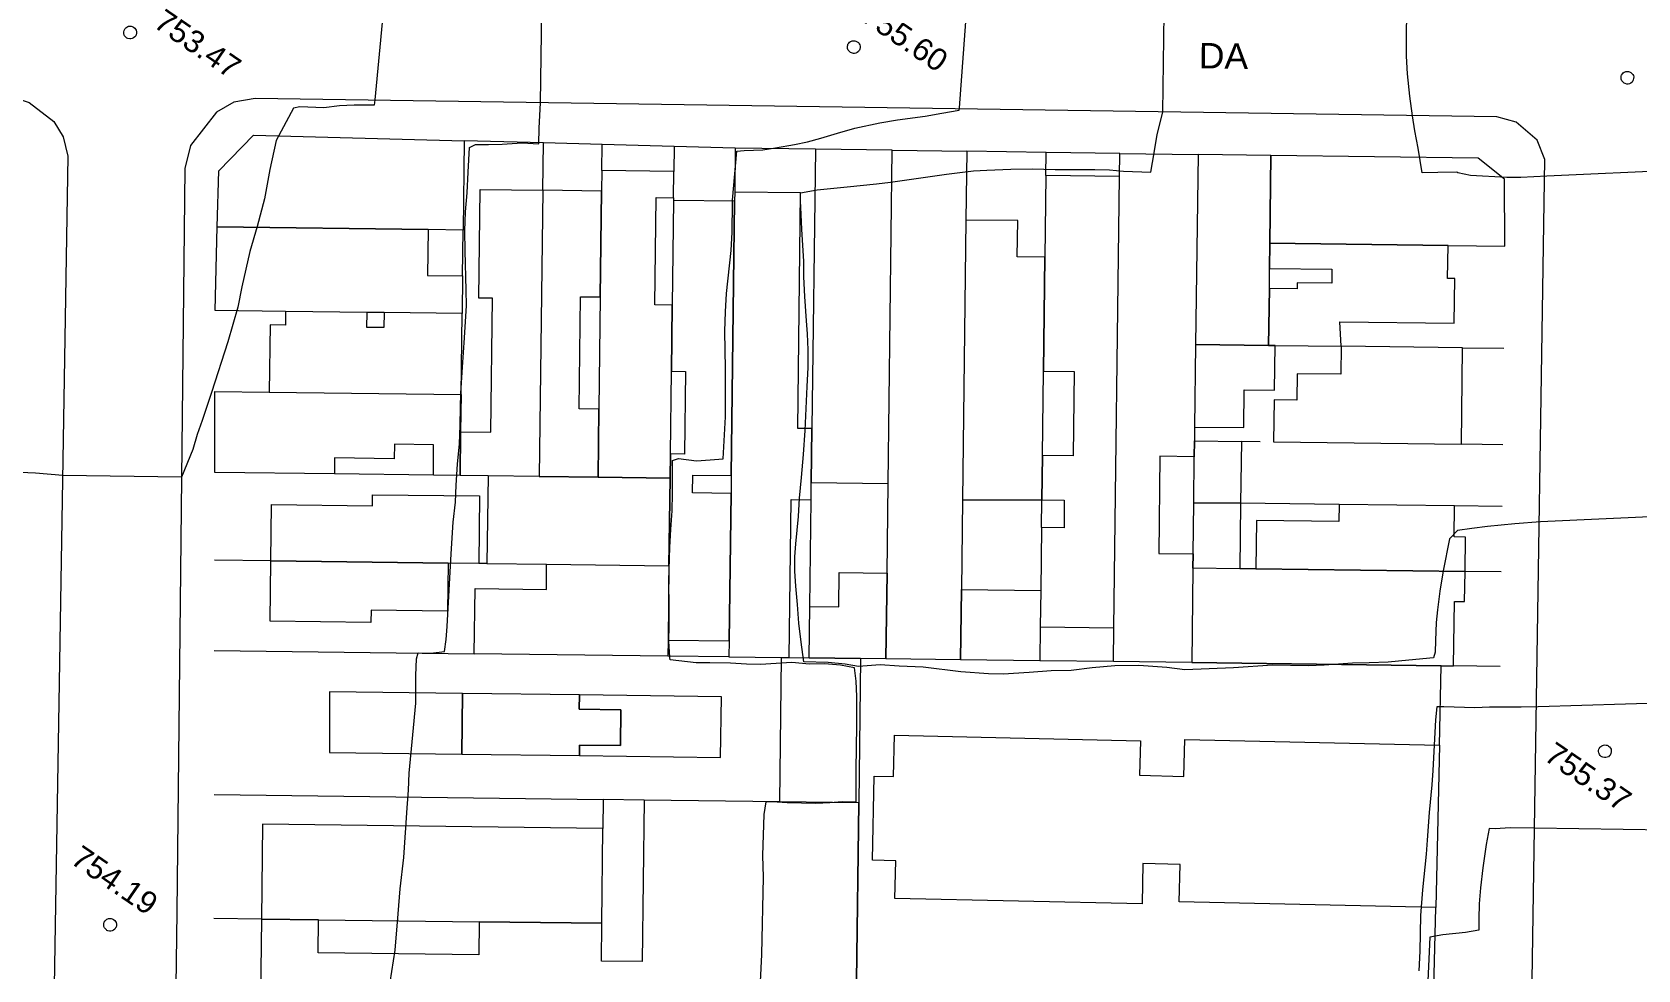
# Model space of a CAD drawing. Header units: metres. Extents: x 322294 to 7190115, y 7390841 to 10157759.
# Drawn here: x 323814.8 to 323940.9, y 7393610.8 to 7393684.5 of the extents above; entities that cross this region are included whole.
import ezdxf
from ezdxf.enums import TextEntityAlignment as Align

# ---------------------------------------------------------------- set-up
doc = ezdxf.new("R2010")
doc.units = ezdxf.units.M
doc.layers.get('0').update_dxf_attribs({"lineweight": 18})
for name, color, linetype, lineweight in [('100_SIST_VIARIO_MEIO_FIO', 1, 'Continuous', 18), ('160_P_SIMP_ASF_TOP', 7, 'Continuous', 18), ('206_MURO_E_MURO_ARRIMO', 7, 'Continuous', 18), ('214_PROJ_BEIRAL_EDIF', 10, 'Continuous', 18), ('600_CURVA_MESTRA', 14, 'Continuous', 18), ('604_CURVA_INTERM', 7, 'Continuous', 18), ('606_PTO_COTADO', 7, 'Continuous', 18), ('608_PTO_COTADO_INTERVIA', 1, 'Continuous', 18)]:
    doc.layers.add(name, color=color, linetype=linetype, lineweight=lineweight)
doc.styles.add('Style-Arial', font='arial.ttf', dxfattribs={"height": 1.75})

# ---------------------------------------------------------------- blocks, each defined once
blk = doc.blocks.new('SP09')
at = {"color": 0, "linetype": 'Continuous'}
blk.add_lwpolyline([(-0.03, -0.51), (-0.14, -0.49), (-0.24, -0.46), (-0.31, -0.42), (-0.35, -0.39), (-0.42, -0.31), (-0.47, -0.24), (-0.51, -0.15), (-0.52, -0.09), (-0.52, 0.03), (-0.51, 0.11), (-0.48, 0.2), (-0.44, 0.27), (-0.4, 0.33), (-0.32, 0.39), (-0.23, 0.44), (-0.15, 0.48), (-0.1, 0.48), (-0.03, 0.48), (0.08, 0.48), (0.19, 0.44), (0.27, 0.4), (0.35, 0.32), (0.41, 0.23), (0.46, 0.11), (0.48, 0.03), (0.48, -0.03), (0.47, -0.08), (0.44, -0.21), (0.38, -0.3), (0.31, -0.38), (0.23, -0.44), (0.1, -0.49), (0.02, -0.51)], close=True, dxfattribs=at)
blk = doc.blocks.new('SP10')
at = {"color": 0, "linetype": 'Continuous'}
blk.add_lwpolyline([(-0.03, -0.51), (-0.14, -0.49), (-0.24, -0.46), (-0.31, -0.42), (-0.35, -0.39), (-0.42, -0.31), (-0.47, -0.24), (-0.51, -0.15), (-0.52, -0.09), (-0.52, 0.03), (-0.51, 0.11), (-0.48, 0.2), (-0.44, 0.27), (-0.4, 0.33), (-0.32, 0.39), (-0.23, 0.44), (-0.15, 0.48), (-0.1, 0.48), (-0.03, 0.48), (0.08, 0.48), (0.19, 0.44), (0.27, 0.4), (0.35, 0.32), (0.41, 0.23), (0.46, 0.11), (0.48, 0.03), (0.48, -0.03), (0.47, -0.08), (0.44, -0.21), (0.38, -0.3), (0.31, -0.38), (0.23, -0.44), (0.1, -0.49), (0.02, -0.51)], close=True, dxfattribs=at)

msp = doc.modelspace()

# ---------------------------------------------------------------- linework, layer by layer
at = {"layer": '100_SIST_VIARIO_MEIO_FIO'}
msp.add_lwpolyline([(323814.503, 7393486.094), (323814.272, 7393478.676), (323813.266, 7393475.902), (323811.73, 7393474.417), (323810.037, 7393473.714), (323717.84, 7393474.507), (323711.518, 7393474.609), (323708.275, 7393478.081), (323706.904, 7393518.817), (323706.725, 7393547.455), (323703.961, 7393677.601), (323704.617, 7393679.146), (323707.65, 7393680.853), (323709.296, 7393681.276), (323796.963, 7393679.866), (323812.382, 7393679.714), (323814.535, 7393678.986), (323816.455, 7393677.487), (323817.21, 7393676.281), (323817.574, 7393674.769), (323814.87, 7393510.927)], close=True, dxfattribs=at)
msp.add_lwpolyline([(323931.209, 7393490.49), (323931.987, 7393569.289), (323933.633, 7393674.5), (323933.02, 7393676.011), (323931.361, 7393677.428), (323929.851, 7393677.844), (323832.274, 7393679.29), (323830.614, 7393679.009), (323829.236, 7393678.219), (323827.214, 7393675.605), (323826.76, 7393673.794), (323826.124, 7393615.368), (323824.97, 7393529.994)], dxfattribs=at)
at = {"layer": '206_MURO_E_MURO_ARRIMO'}
for p, q in [((323854.929, 7393675.798), (323848.712, 7393675.963)), ((323859.548, 7393675.675), (323854.929, 7393675.798)), ((323865.21, 7393675.524), (323859.548, 7393675.675)), ((323870.01, 7393675.397), (323865.21, 7393675.524)), ((323876.305, 7393675.311), (323870.01, 7393675.397)), ((323894.434, 7393675.063), (323888.197, 7393675.148)), ((323900.224, 7393674.984), (323894.434, 7393675.063))]:
    msp.add_line(p, q, dxfattribs=at)
for points in [[(323854.883, 7393672.077), (323854.929, 7393675.798)], [(323859.523, 7393673.634), (323859.548, 7393675.675)], [(323865.21, 7393675.524), (323865.186, 7393673.569)], [(323870.01, 7393675.397), (323869.967, 7393671.943)], [(323894.411, 7393673.232), (323894.434, 7393675.063)], [(323865.16, 7393671.492), (323865.157, 7393671.275)], [(323848.579, 7393665.363), (323848.624, 7393668.954)], [(323927.159, 7393659.7), (323930.396, 7393659.661)], [(323911.251, 7393652.314), (323909.781, 7393652.333)], [(323930.311, 7393652.079), (323927.072, 7393652.119)], [(323846.284, 7393649.691), (323838.505, 7393649.788)], [(323875.865, 7393639.38), (323875.968, 7393647.758)], [(323894.071, 7393645.569), (323894.098, 7393647.76)], [(323917.45, 7393647.386), (323909.719, 7393647.482)], [(323930.257, 7393647.228), (323926.514, 7393647.274)], [(323833.523, 7393642.949), (323829.091, 7393643.003)], [(323850.493, 7393642.741), (323849.852, 7393642.749)], [(323930.2, 7393642.081), (323927.348, 7393642.116)], [(323829.075, 7393635.908), (323849.5, 7393635.655)], [(323869.515, 7393635.407), (323864.711, 7393635.467)], [(323930.117, 7393634.657), (323926.45, 7393634.702)], [(323829.05, 7393624.581), (323859.637, 7393624.2)], [(323859.637, 7393624.2), (323859.61, 7393621.925)], [(323862.859, 7393624.16), (323859.637, 7393624.2)], [(323832.774, 7393614.807), (323829.029, 7393614.853)]]:
    msp.add_lwpolyline(points, dxfattribs=at)
at = {"layer": '214_PROJ_BEIRAL_EDIF'}
for points in [[(323845.87, 7393668.989), (323829.307, 7393669.198), (323829.418, 7393673.621), (323832.15, 7393676.404), (323848.712, 7393675.963), (323848.624, 7393668.954)], [(323876.036, 7393653.352), (323875.984, 7393649.106), (323882.022, 7393649.031), (323882.348, 7393675.228), (323876.305, 7393675.311)], [(323881.934, 7393641.987), (323882.022, 7393649.031), (323882.348, 7393675.228), (323888.197, 7393675.148), (323888.13, 7393669.744), (323887.86, 7393647.754), (323887.773, 7393640.696), (323887.705, 7393635.182), (323881.85, 7393635.254)], [(323905.979, 7393643.509), (323905.965, 7393642.378), (323905.873, 7393634.957), (323899.73, 7393635.033), (323899.763, 7393637.695), (323900.202, 7393673.16), (323900.224, 7393674.984), (323906.37, 7393674.9), (323906.184, 7393659.955), (323906.103, 7393653.474), (323906.089, 7393652.378), (323906.074, 7393651.138), (323903.372, 7393651.173), (323903.279, 7393643.539)], [(323911.973, 7393664.373), (323911.992, 7393665.946), (323912.017, 7393667.912), (323912.102, 7393674.821), (323906.37, 7393674.9), (323906.184, 7393659.955), (323911.917, 7393659.885)], [(323926.018, 7393667.739), (323930.486, 7393667.684), (323930.454, 7393672.958), (323928.378, 7393674.599), (323912.102, 7393674.821), (323912.017, 7393667.912)], [(323859.292, 7393654.875), (323859.227, 7393649.531), (323864.886, 7393649.461), (323864.909, 7393651.355), (323864.99, 7393657.866), (323865.055, 7393663.064), (323863.696, 7393663.084), (323863.799, 7393671.512), (323865.16, 7393671.492), (323865.186, 7393673.569), (323859.523, 7393673.634), (323859.503, 7393672.02), (323859.401, 7393663.7)], [(323894.071, 7393645.569), (323894.01, 7393640.621), (323893.975, 7393637.768), (323899.763, 7393637.695), (323900.202, 7393673.16), (323894.411, 7393673.232), (323894.332, 7393666.815), (323894.222, 7393657.86), (323896.649, 7393657.831), (323896.561, 7393651.212), (323894.141, 7393651.243), (323894.098, 7393647.76), (323895.864, 7393647.737), (323895.841, 7393645.546)], [(323848.383, 7393649.665), (323848.426, 7393653.107), (323850.796, 7393653.074), (323850.926, 7393663.593), (323849.853, 7393663.601), (323849.958, 7393672.138), (323854.883, 7393672.077), (323854.604, 7393649.588), (323850.582, 7393649.638)], [(323859.292, 7393654.875), (323857.743, 7393654.895), (323857.846, 7393663.712), (323859.401, 7393663.7), (323859.503, 7393672.02), (323854.883, 7393672.077), (323854.604, 7393649.588), (323859.227, 7393649.531)], [(323875.968, 7393647.758), (323875.984, 7393649.106), (323876.036, 7393653.352), (323874.917, 7393653.367), (323875.146, 7393671.881), (323869.967, 7393671.943), (323869.958, 7393671.216), (323869.691, 7393649.651), (323869.674, 7393648.253), (323869.53, 7393636.666), (323869.515, 7393635.407), (323873.652, 7393635.356), (323874.243, 7393635.349), (323874.393, 7393647.773)], [(323864.909, 7393651.355), (323864.886, 7393649.461), (323864.8, 7393642.566), (323864.727, 7393636.726), (323869.53, 7393636.666), (323869.674, 7393648.253), (323866.65, 7393648.292), (323866.668, 7393649.698), (323869.691, 7393649.651), (323869.958, 7393671.216), (323865.157, 7393671.275), (323865.055, 7393663.064), (323864.99, 7393657.866), (323866.097, 7393657.849), (323866.01, 7393651.338)], [(323894.098, 7393647.76), (323894.141, 7393651.243), (323894.222, 7393657.86), (323894.332, 7393666.815), (323892.169, 7393666.843), (323892.198, 7393669.697), (323888.13, 7393669.744), (323887.86, 7393647.754)], [(323829.307, 7393669.198), (323845.87, 7393668.989), (323845.821, 7393665.395), (323848.579, 7393665.363), (323848.542, 7393662.392), (323842.419, 7393662.467), (323841.085, 7393662.483), (323834.676, 7393662.562), (323829.142, 7393662.629)], [(323911.973, 7393664.373), (323911.917, 7393659.885), (323912.422, 7393659.879), (323917.614, 7393659.816), (323917.514, 7393661.739), (323926.505, 7393661.625), (323926.547, 7393665.136), (323925.984, 7393665.146), (323926.018, 7393667.739), (323912.017, 7393667.912), (323911.992, 7393665.946), (323916.891, 7393665.888), (323916.873, 7393664.784), (323914.156, 7393664.817), (323914.15, 7393664.348)], [(323833.393, 7393656.214), (323848.463, 7393656.028), (323848.542, 7393662.392), (323842.419, 7393662.467), (323842.401, 7393661.29), (323841.067, 7393661.307), (323841.085, 7393662.483), (323834.676, 7393662.562), (323834.667, 7393661.487), (323833.45, 7393661.498)], [(323906.103, 7393653.474), (323909.964, 7393653.432), (323910, 7393656.402), (323912.379, 7393656.371), (323912.422, 7393659.879), (323911.917, 7393659.885), (323906.184, 7393659.955)], [(323912.305, 7393652.301), (323927.072, 7393652.119), (323927.159, 7393659.7), (323917.614, 7393659.816), (323917.583, 7393657.63), (323914.152, 7393657.666), (323914.122, 7393655.589), (323912.347, 7393655.617)], [(323838.505, 7393649.788), (323829.106, 7393649.904), (323829.123, 7393656.267), (323833.393, 7393656.214), (323848.463, 7393656.028), (323848.426, 7393653.107), (323848.383, 7393649.665), (323846.284, 7393649.691), (323846.306, 7393652.078), (323843.22, 7393652.121), (323843.202, 7393650.981), (323838.515, 7393651.042)], [(323906.029, 7393647.528), (323906.074, 7393651.138), (323906.089, 7393652.378), (323909.781, 7393652.333), (323909.719, 7393647.482)], [(323855.188, 7393642.684), (323864.8, 7393642.566), (323864.886, 7393649.461), (323859.227, 7393649.531), (323854.604, 7393649.588), (323850.582, 7393649.638), (323850.493, 7393642.741)], [(323849.852, 7393642.749), (323847.445, 7393642.779), (323833.523, 7393642.949), (323833.578, 7393647.394), (323841.496, 7393647.289), (323841.507, 7393648.154), (323849.913, 7393648.054)], [(323905.965, 7393642.378), (323905.979, 7393643.509), (323906.029, 7393647.528), (323909.719, 7393647.482), (323909.654, 7393642.332)], [(323910.902, 7393642.317), (323927.348, 7393642.116), (323927.383, 7393644.813), (323926.487, 7393644.833), (323926.514, 7393647.274), (323917.45, 7393647.386), (323917.433, 7393646.057), (323910.952, 7393646.135)], [(323833.523, 7393642.949), (323847.445, 7393642.779), (323847.399, 7393639.011), (323841.387, 7393639.083), (323841.374, 7393638.11), (323833.465, 7393638.209)], [(323864.711, 7393635.467), (323849.5, 7393635.655), (323849.566, 7393640.775), (323855.168, 7393640.705), (323855.188, 7393642.684), (323864.8, 7393642.566), (323864.727, 7393636.726)], [(323881.934, 7393641.987), (323881.85, 7393635.254), (323879.859, 7393635.279), (323875.816, 7393635.329), (323875.865, 7393639.38), (323878.15, 7393639.354), (323878.182, 7393642.035)], [(323927.348, 7393642.116), (323910.902, 7393642.317), (323909.654, 7393642.332), (323905.965, 7393642.378), (323905.873, 7393634.957), (323925.477, 7393634.714), (323926.45, 7393634.702), (323926.51, 7393639.774), (323927.317, 7393639.766)], [(323893.975, 7393637.768), (323893.942, 7393635.105), (323887.705, 7393635.182), (323887.773, 7393640.696), (323894.01, 7393640.621)], [(323874.243, 7393635.349), (323875.816, 7393635.329), (323879.859, 7393635.279), (323879.718, 7393623.95), (323873.514, 7393624.027), (323873.652, 7393635.356)], [(323848.519, 7393627.765), (323848.58, 7393632.529), (323838.133, 7393632.657), (323838.132, 7393627.894)], [(323857.77, 7393627.651), (323857.781, 7393628.475), (323860.981, 7393628.439), (323861.009, 7393631.257), (323857.751, 7393631.296), (323857.765, 7393632.417), (323848.58, 7393632.529), (323848.519, 7393627.765)], [(323857.77, 7393627.651), (323868.858, 7393627.513), (323868.925, 7393632.281), (323857.765, 7393632.417), (323857.751, 7393631.296), (323861.009, 7393631.257), (323860.981, 7393628.439), (323857.781, 7393628.475)], [(323925.341, 7393628.464), (323925.053, 7393615.7), (323904.9, 7393616.155), (323904.968, 7393619.102), (323902.043, 7393619.168), (323901.974, 7393615.99), (323882.55, 7393616.43), (323882.619, 7393619.378), (323880.783, 7393619.423), (323880.93, 7393626.04), (323882.441, 7393625.998), (323882.516, 7393629.256), (323901.841, 7393628.812), (323901.778, 7393626.103), (323905.26, 7393626.019), (323905.323, 7393628.922)], [(323832.622, 7393602.668), (323840.798, 7393602.567), (323879.446, 7393602.088), (323879.544, 7393609.951), (323879.718, 7393623.95), (323873.514, 7393624.027), (323862.859, 7393624.16), (323862.703, 7393611.461), (323859.489, 7393611.494), (323859.522, 7393614.478), (323849.877, 7393614.597), (323849.846, 7393611.982), (323837.235, 7393612.14), (323837.266, 7393614.752), (323832.774, 7393614.807)], [(323859.61, 7393621.925), (323832.867, 7393622.251), (323832.774, 7393614.807), (323837.266, 7393614.752), (323849.877, 7393614.597), (323859.522, 7393614.478)]]:
    msp.add_lwpolyline(points, close=True, dxfattribs=at)
msp.add_lwpolyline([(323924.905, 7393609.389), (323925.053, 7393615.7), (323904.9, 7393616.155), (323904.968, 7393619.102), (323902.043, 7393619.168), (323901.974, 7393615.99), (323882.55, 7393616.43), (323882.619, 7393619.378), (323880.783, 7393619.423), (323880.93, 7393626.04), (323882.441, 7393625.998), (323882.516, 7393629.256), (323901.841, 7393628.812), (323901.778, 7393626.103), (323905.26, 7393626.019), (323905.323, 7393628.922), (323925.341, 7393628.464), (323925.477, 7393634.714), (323905.873, 7393634.957), (323899.73, 7393635.033), (323893.942, 7393635.105), (323887.705, 7393635.182), (323881.85, 7393635.254), (323879.859, 7393635.279), (323879.718, 7393623.95), (323879.544, 7393609.951)], dxfattribs=at)
at = {"layer": '600_CURVA_MESTRA', "elevation": 755}
for points in [[(323842.753, 7393609.015), (323843.286, 7393612.359), (323843.522, 7393615.201), (323843.669, 7393617.177), (323843.975, 7393619.654), (323844.217, 7393623.548), (323844.322, 7393624.927), (323844.396, 7393626.26), (323844.662, 7393629.29), (323844.914, 7393631.759), (323844.919, 7393633.937), (323844.964, 7393635.262), (323845.085, 7393635.739), (323846.09, 7393635.707), (323847.161, 7393635.835), (323847.28, 7393636.764), (323847.361, 7393637.807), (323847.674, 7393643.519), (323847.838, 7393645.986), (323848.029, 7393647.58), (323848.088, 7393648.912), (323848.188, 7393650.545), (323848.329, 7393652.157), (323848.393, 7393653.61), (323848.414, 7393655.003), (323848.454, 7393656.148), (323848.572, 7393658.182), (323848.738, 7393660.48), (323848.885, 7393663.019), (323848.87, 7393664.243), (323848.776, 7393667.329), (323848.755, 7393668.885), (323848.801, 7393670.386), (323848.935, 7393671.879), (323849.012, 7393673.501), (323849.13, 7393675.448), (323849.591, 7393675.673), (323850.613, 7393675.671), (323851.702, 7393675.709), (323853.255, 7393675.811), (323854.563, 7393675.72), (323854.601, 7393676.957), (323854.701, 7393678.957), (323854.86, 7393689.9)], [(323943.253, 7393621.797), (323932.811, 7393621.953), (323930.89, 7393621.968), (323929.708, 7393621.906), (323929.253, 7393621.914), (323929.006, 7393620.653), (323928.747, 7393618.842), (323928.566, 7393617.269), (323928.466, 7393615.991), (323928.426, 7393614.819), (323928.426, 7393613.934), (323927.391, 7393613.734), (323925.617, 7393613.568), (323924.594, 7393613.384), (323924.422, 7393609.95)]]:
    msp.add_lwpolyline(points, dxfattribs=at)
at = {"layer": '604_CURVA_INTERM', "flags": 128}
for points, elevation in [([(323842.593, 7393688.877), (323841.684, 7393679.2), (323841.638, 7393678.78), (323840.067, 7393678.771), (323838.904, 7393678.707), (323837.681, 7393678.556), (323835.799, 7393678.627), (323835.287, 7393678.533), (323833.927, 7393676), (323833.43, 7393673.703), (323833.027, 7393671.402), (323832.444, 7393669.221), (323831.867, 7393667.259), (323831.238, 7393664.491), (323830.914, 7393662.881), (323830.131, 7393660.163), (323828.841, 7393656.183), (323828.118, 7393653.981), (323827.724, 7393652.894), (323827.389, 7393651.7), (323826.496, 7393649.523), (323817.16, 7393649.651), (323815.032, 7393649.852), (323813.814, 7393649.902)], 754), ([(323872, 7393609.867), (323872.099, 7393612.019), (323872.219, 7393618.095), (323872.181, 7393619.805), (323872.286, 7393623.016), (323872.44, 7393624.026), (323872.909, 7393624.04), (323874.089, 7393623.972), (323875.21, 7393623.931), (323876.334, 7393623.921), (323877.438, 7393623.961), (323878.446, 7393624.045), (323879.506, 7393624.019), (323879.513, 7393626.525), (323879.555, 7393630.011), (323879.548, 7393632.306), (323879.51, 7393633.496), (323879.376, 7393634.538), (323878.284, 7393634.769), (323877.019, 7393634.864), (323875.83, 7393634.849), (323874.459, 7393634.976), (323871.983, 7393634.804), (323870.9, 7393634.842), (323869.626, 7393634.915), (323868.016, 7393634.947), (323866.948, 7393634.943), (323864.89, 7393635.167), (323864.86, 7393635.363), (323864.797, 7393636.648), (323864.824, 7393637.852), (323864.826, 7393639.254), (323864.795, 7393641.392), (323864.855, 7393644.043), (323864.933, 7393645.415), (323865.039, 7393646.888), (323865.075, 7393648.259), (323865.087, 7393650.854), (323865.542, 7393650.997), (323866.958, 7393650.821), (323868.046, 7393650.884), (323869.065, 7393650.968), (323869.24, 7393654.285), (323869.253, 7393655.729), (323869.239, 7393658.046), (323869.198, 7393661), (323869.233, 7393662.528), (323869.328, 7393663.979), (323869.685, 7393667.345), (323869.777, 7393668.787), (323869.793, 7393671.08), (323869.779, 7393671.297), (323870.122, 7393675.162), (323870.71, 7393675.217), (323872.163, 7393675.271), (323873.165, 7393675.408), (323874.65, 7393675.675), (323875.685, 7393675.891), (323876.727, 7393676.166), (323878.049, 7393676.581), (323879.398, 7393676.966), (323881.357, 7393677.38), (323882.759, 7393677.624), (323884.931, 7393677.908), (323886.238, 7393678.14), (323887.601, 7393678.386), (323887.607, 7393678.47), (323887.615, 7393678.567), (323888.34, 7393688.199)], 756), ([(323943.6, 7393646.489), (323933.275, 7393646.035), (323931.252, 7393645.859), (323929.111, 7393645.654), (323927.88, 7393645.503), (323926.766, 7393645.346), (323926.122, 7393644.69), (323925.637, 7393642.179), (323925.37, 7393640.568), (323925.187, 7393639.117), (323925.094, 7393638.114), (323925.02, 7393636.697), (323925, 7393635.79), (323924.869, 7393635.346), (323922.922, 7393635.141), (323921.315, 7393635.006), (323919.816, 7393634.942), (323918.52, 7393634.909), (323917.41, 7393634.846), (323916.277, 7393634.75), (323915.028, 7393634.696), (323913.639, 7393634.739), (323912.213, 7393634.747), (323909.163, 7393634.559), (323905.333, 7393634.384), (323903.915, 7393634.579), (323901.731, 7393634.719), (323899.834, 7393634.71), (323898.043, 7393634.556), (323896.401, 7393634.336), (323894.822, 7393634.314), (323893.1, 7393634.173), (323891.052, 7393634.05), (323889.918, 7393634.075), (323887.723, 7393634.234), (323884.777, 7393634.605), (323882.891, 7393634.685), (323881.384, 7393634.785), (323879.682, 7393634.654), (323878.652, 7393634.845), (323877.299, 7393634.956), (323875.389, 7393635.017), (323875.174, 7393636.568), (323875.005, 7393638.054), (323874.902, 7393639.531), (323874.765, 7393640.959), (323874.697, 7393642.133), (323874.695, 7393643.262), (323874.764, 7393644.282), (323874.972, 7393646.443), (323875.065, 7393647.87), (323875.22, 7393649.51), (323875.365, 7393651.314), (323875.489, 7393653.193), (323875.67, 7393656.658), (323875.728, 7393658.157), (323875.727, 7393659.553), (323875.676, 7393660.788), (323875.615, 7393661.812), (323875.465, 7393663.733), (323875.407, 7393665.276), (323875.384, 7393666.48), (323875.231, 7393669.034), (323875.198, 7393670.172), (323875.143, 7393671.24), (323875.129, 7393671.892), (323876.455, 7393672.111), (323878.81, 7393672.363), (323881.115, 7393672.578), (323882.218, 7393672.719), (323883.302, 7393672.885), (323886.595, 7393673.356), (323887.657, 7393673.489), (323888.729, 7393673.603), (323889.767, 7393673.667), (323891.651, 7393673.745), (323893.352, 7393673.768), (323895.138, 7393673.719), (323898.261, 7393673.712), (323899.417, 7393673.684), (323900.522, 7393673.58), (323902.668, 7393673.492), (323902.935, 7393675.03), (323903.159, 7393676.453), (323903.598, 7393678.233), (323903.748, 7393687.952)], 757), ([(323943.394, 7393631.806), (323933.103, 7393631.479), (323931.773, 7393631.462), (323929.271, 7393631.456), (323928.128, 7393631.415), (323925.685, 7393631.477), (323925.124, 7393631.473), (323925.025, 7393630.462), (323924.818, 7393626.482), (323924.735, 7393625.351), (323924.526, 7393623.19), (323924.368, 7393620.995), (323924.292, 7393619.895), (323924.009, 7393617.095), (323923.844, 7393615.086), (323923.806, 7393612.288), (323923.73, 7393610.727)], 756)]:
    msp.add_lwpolyline(points, dxfattribs=dict(at, elevation=elevation))
at = {"layer": '604_CURVA_INTERM', "elevation": 758}
msp.add_lwpolyline([(323951.11, 7393687.196), (323949.656, 7393677.417), (323949.54, 7393676.181), (323949.287, 7393674.839), (323948.981, 7393674.127), (323947.719, 7393673.949), (323946.345, 7393673.8), (323944.168, 7393673.658), (323933.773, 7393673.188), (323931.723, 7393673.094), (323930.622, 7393673.097), (323927.775, 7393673.242), (323926.794, 7393673.454), (323926.7, 7393673.494), (323925.213, 7393673.483), (323923.989, 7393673.449), (323923.668, 7393675.403), (323923.411, 7393676.743), (323923.218, 7393677.943), (323923.013, 7393679.489), (323922.833, 7393681.245), (323922.743, 7393682.613), (323922.767, 7393687.647)], dxfattribs=at)

# ---------------------------------------------------------------- block references
at = {"layer": '606_PTO_COTADO', "rotation": 325.5688295630279}
for p in [(323879.346, 7393683.332, 755.6), (323938.371, 7393627.982, 755.37), (323820.909, 7393614.347, 754.19)]:
    msp.add_blockref('SP09', p, dxfattribs=at)
at = {"layer": '608_PTO_COTADO_INTERVIA', "rotation": 325.5688295630279}
for p in [(323822.484, 7393684.475, 753.46), (323940.132, 7393680.921, 758.24)]:
    msp.add_blockref('SP10', p, dxfattribs=at)

# ---------------------------------------------------------------- texts
at = {"layer": '160_P_SIMP_ASF_TOP', "style": 'Style-Arial'}
msp.add_text('DA', height=2, rotation=359.23306, dxfattribs=at).set_placement((323906.431, 7393682.667), align=Align.MIDDLE_LEFT)
at = {"layer": '606_PTO_COTADO', "style": 'Style-Arial'}
for s, p in [('755.60', (323883.332, 7393684.116, 755.6)), ('755.37', (323937.029, 7393625.983, 755.37)), ('754.19', (323821.252, 7393617.86, 754.19))]:
    msp.add_text(s, height=1.75, rotation=325.56883, dxfattribs=at).set_placement(p, align=Align.MIDDLE_CENTER)
at = {"layer": '608_PTO_COTADO_INTERVIA', "style": 'Style-Arial'}
msp.add_text('753.47', height=1.75, rotation=325.56883, dxfattribs=at).set_placement((323827.773, 7393683.593, 753.46), align=Align.MIDDLE_CENTER)

doc.saveas('drawing.dxf')
